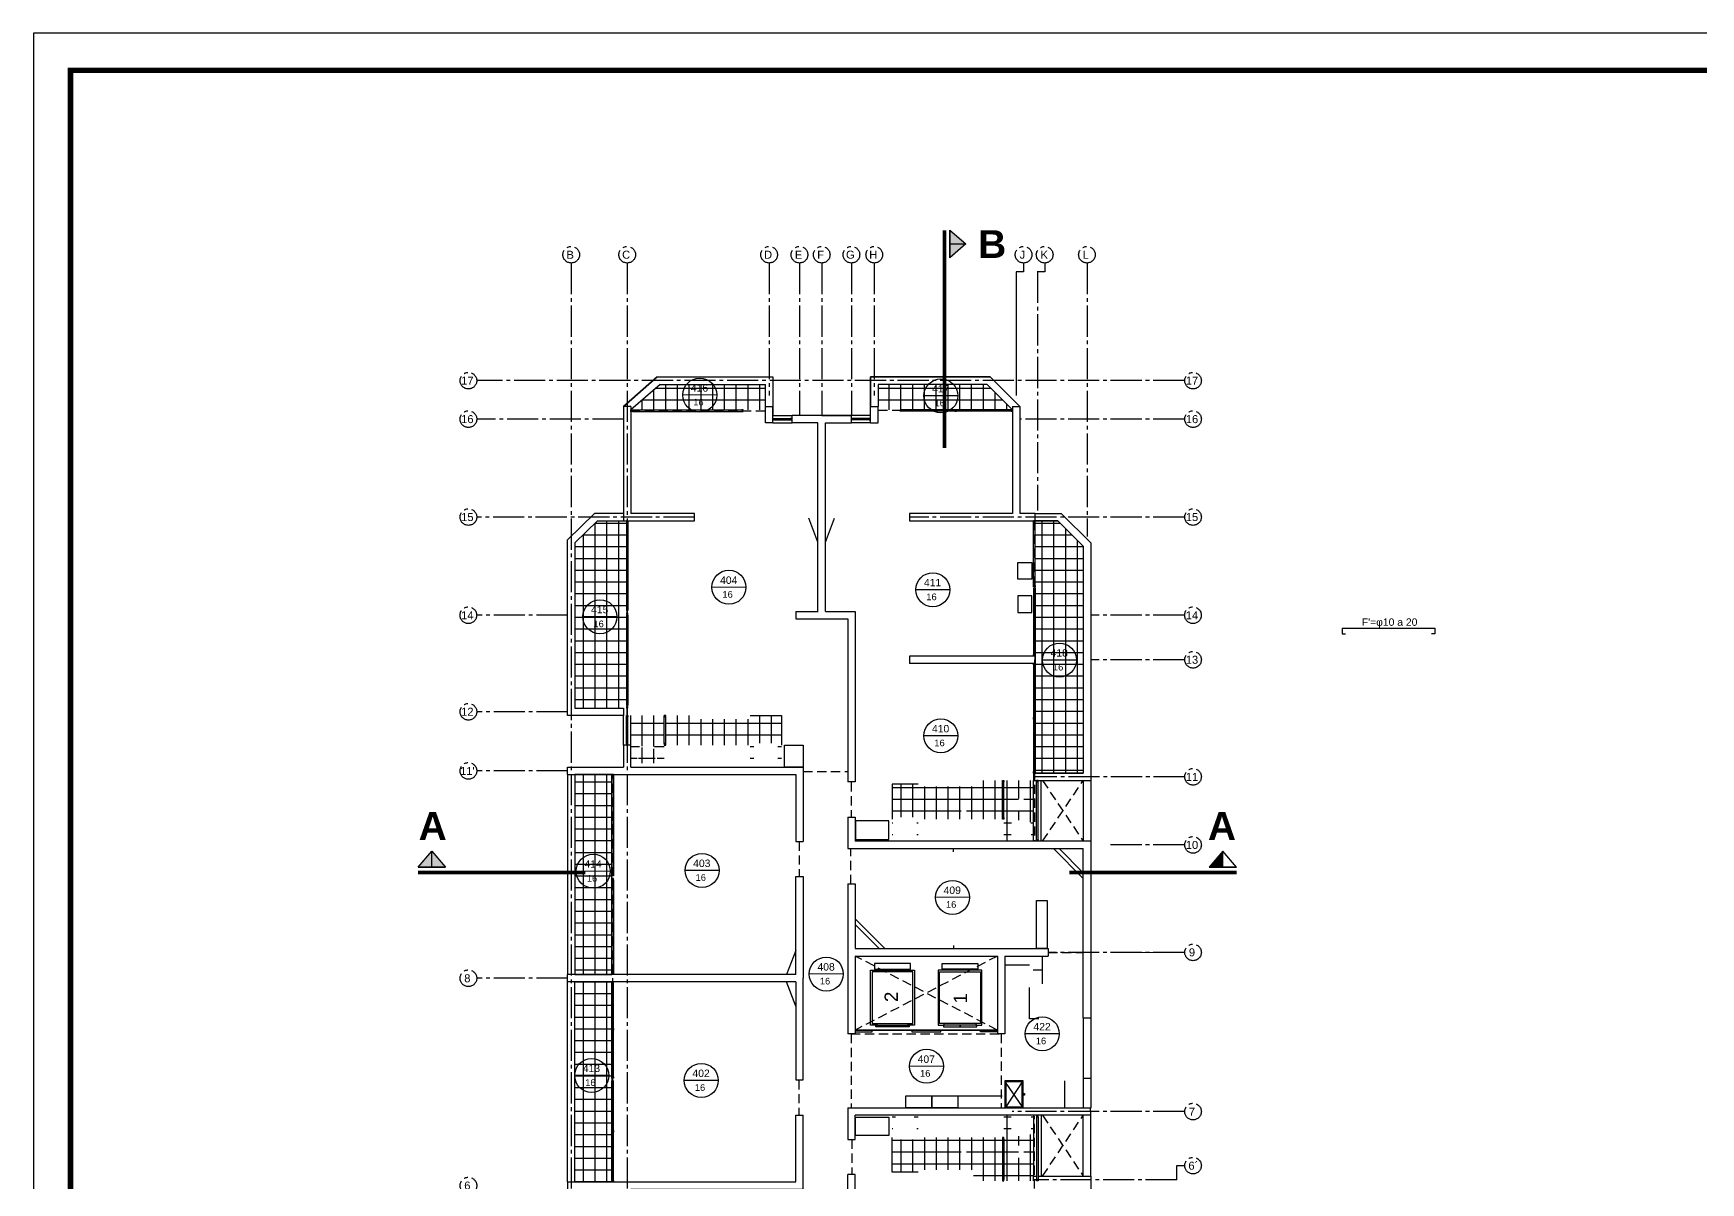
# Model space of a CAD drawing. Header units: millimetres. Extents: x 1217 to 2428, y 234 to 644.
# Drawn here: x 2338.46 to 2383.46, y 533.41 to 564.44 of the extents above; entities that cross this region are included whole.
import ezdxf

# ---------------------------------------------------------------- set-up
doc = ezdxf.new("R2010")
doc.units = ezdxf.units.MM
for name, pattern in [('ACAD_ISO04W100', [30, 24, -3, 0, -3]), ('DASHDOTX2', [0.84, 0.4, -0.2, 0.04, -0.2]), ('DASHED2', [0.375, 0.25, -0.125]), ('HIDDEN', [0.375, 0.25, -0.125]), ('HIDDEN2', [0.1875, 0.125, -0.0625])]:
    doc.linetypes.add(name, pattern=pattern)
doc.layers.get('0').update_dxf_attribs({"lineweight": 5})
for name, color, linetype in [('0.1', 251, 'Continuous'), ('0.2', 2, 'Continuous'), ('ARM SUPLES', 220, 'Continuous'), ('CORTES', 30, 'Continuous'), ('EJES', 8, 'Continuous'), ('MUROS', 7, 'Continuous'), ('POLIGONO SUPERFICIES', 4, 'Continuous'), ('TABIQUES', 4, 'Continuous')]:
    doc.layers.add(name, color=color, linetype=linetype)
doc.layers.add('LOSAS_ETIQUETAS', color=7, linetype='Continuous', lineweight=25)
doc.styles.get("Standard").update_dxf_attribs({"font": 'arial.ttf'})
pattern_1 = [(90, (807.40966, -286.0244), (-0.31749764, 2e-16), []), (180, (807.40966, -286.0244), (-2e-16, -0.31749764), [])]
pattern_2 = [(90, (807.40966, -286.18826), (-0.31749764, 2e-16), []), (180, (807.40966, -286.18826), (-2e-16, -0.31749764), [])]
pattern_3 = [(90, (186.07077, 25.6064), (-0.31749764, 3e-16), []), (180, (186.07077, 25.6064), (-3e-16, -0.31749764), [])]

# ---------------------------------------------------------------- blocks, each defined once
blk = doc.blocks.new('ASCENSOR')
blk.add_line((-0.425, 0.086), (0.425, 0.086))
for points in [[(0.55, 0.086), (0.55, 1.486), (-0.55, 1.486), (-0.55, 0.086), (-0.425, 0.086), (-0.425, 0.043), (-0.593, 0.043), (-0.593, 1.528), (0.593, 1.528), (0.593, 0.043), (0.425, 0.043), (0.425, 0.086)], [(-0.484, 1.71), (-0.484, 1.552), (0.484, 1.552), (0.484, 1.71)], [(0, 0.043), (0, 0), (-0.45, 0), (-0.45, 0.043)], [(0.45, 0.043), (0.45, 0), (0, 0), (0, 0.043)]]:
    blk.add_lwpolyline(points, close=True)

msp = doc.modelspace()

# ---------------------------------------------------------------- hatches: boundary and pattern name
at = {"layer": '0.1'}
h = msp.add_hatch(dxfattribs=at)
h.set_pattern_fill('NET', color=256, scale=0.099999, angle=-270, style=0)
h.set_pattern_definition(pattern_2)
h.paths.add_polyline_path([(2355.376, 554.963), (2354.588, 554.271), (2354.608, 554.271), (2354.628, 554.271), (2357.477, 554.271), (2357.619, 554.271), (2358.218, 554.271), (2358.218, 554.963)])
h = msp.add_hatch(dxfattribs=at)
h.set_pattern_fill('NET', color=256, scale=0.099999, angle=-270, style=0)
h.set_pattern_definition(pattern_2)
h.paths.add_polyline_path([(2364.204, 554.963), (2361.258, 554.963), (2361.258, 554.278), (2361.858, 554.278), (2364.746, 554.278), (2364.868, 554.278), (2364.888, 554.278)])
h = msp.add_hatch(dxfattribs=at)
h.set_pattern_fill('NET', color=256, scale=0.099999, angle=-270, style=0)
h.set_pattern_definition([(90, (807.40967, -286.0244), (-0.31749764, 2e-16), []), (180, (807.40967, -286.0244), (-2e-16, -0.31749764), [])])
h.paths.add_polyline_path([(2354.468, 551.281), (2353.687, 551.281), (2353.078, 550.681), (2353.078, 546.225), (2354.468, 546.225)])
h = msp.add_hatch(dxfattribs=at)
h.set_pattern_fill('NET', color=256, scale=0.099999, angle=-270, style=0)
h.set_pattern_definition([(90, (807.40966, -286.0244), (-0.31749764, 2e-16), []), (180, (807.40966, -286.0244), (-2e-16, -0.31749764), [])])
edge = h.paths.add_edge_path()
edge.add_line((2365.498, 551.281), (2366.115, 551.281))
edge.add_line((2366.115, 551.281), (2366.798, 550.598))
edge.add_line((2366.798, 550.598), (2366.798, 544.468))
edge.add_line((2366.798, 544.468), (2365.498, 544.468))
edge.add_line((2365.498, 544.468), (2365.498, 551.355))
h = msp.add_hatch(dxfattribs=at)
h.set_pattern_fill('NET', color=256, scale=0.099999, angle=-270, style=0)
h.set_pattern_definition(pattern_1)
h.paths.add_polyline_path([(2358.657, 546.025), (2357.808, 546.025), (2357.808, 545.925), (2356.308, 545.925), (2356.308, 546.025), (2355.528, 546.025), (2355.528, 545.265), (2355.528, 545.225), (2355.788, 545.226), (2357.738, 545.225), (2357.808, 545.225), (2357.808, 544.626), (2357.979, 544.626), (2357.979, 544.676), (2357.918, 544.676, -0.414214), (2357.904, 544.689), (2357.904, 545.263, -0.414214), (2357.918, 545.276), (2358.541, 545.276, -0.414214), (2358.554, 545.263), (2358.554, 544.689, -0.414214), (2358.541, 544.676), (2358.479, 544.676), (2358.479, 544.626), (2358.657, 544.626), (2358.657, 545.225)])
h.paths.add_polyline_path([(2355.488, 545.985), (2355.488, 546.025), (2354.588, 546.025), (2354.588, 545.225), (2354.588, 545.225), (2354.588, 544.626), (2355.488, 544.626), (2355.488, 545.225), (2355.488, 545.265), (2355.488, 545.985)])
h.paths.add_polyline_path([(2355.194, 545.191, -0.414214), (2355.293, 545.092), (2355.293, 544.651, -0.414214), (2355.268, 544.626), (2354.782, 544.626, -0.414214), (2354.758, 544.651), (2354.758, 545.092, -0.414214), (2354.857, 545.191)], flags=16)
h.paths.add_polyline_path([(2355.243, 545.05), (2355.243, 544.734), (2354.798, 544.734), (2354.798, 545.05, -0.414214), (2354.905, 545.158), (2355.136, 545.158, -0.41421)], flags=0)
h.paths.add_polyline_path([(2355.089, 545.097, -1), (2355.059, 545.097, -1)], flags=0)
h.paths.add_polyline_path([(2354.991, 545.097, -1), (2354.962, 545.097, -1)], flags=0)
h.paths.add_polyline_path([(2355.188, 545.097, -1), (2355.159, 545.097, -1)], flags=0)
h.paths.add_polyline_path([(2354.892, 545.097, -1), (2354.862, 545.097, -1)], flags=0)
h = msp.add_hatch(dxfattribs=at)
h.set_pattern_fill('NET', color=256, scale=0.099999, angle=-270, style=0)
h.set_pattern_definition(pattern_1)
h.paths.add_polyline_path([(2354.078, 544.426), (2353.078, 544.426), (2353.078, 539.028), (2354.078, 539.028)])
h = msp.add_hatch(dxfattribs=at)
h.set_pattern_fill('NET', color=256, scale=0.099999, angle=-270, style=0)
h.set_pattern_definition(pattern_3)
edge = h.paths.add_edge_path()
edge.add_line((2361.639, 544.168), (2362.339, 544.168))
edge.add_line((2362.339, 544.168), (2362.339, 544.103))
edge.add_line((2362.339, 544.103), (2363.839, 544.103))
edge.add_line((2363.839, 544.103), (2363.839, 544.268))
edge.add_line((2363.839, 544.268), (2364.618, 544.268))
edge.add_line((2364.618, 544.268), (2364.618, 544.078))
edge.add_line((2364.618, 544.078), (2364.658, 544.078))
edge.add_line((2364.658, 544.078), (2364.658, 544.268))
edge.add_line((2364.658, 544.268), (2365.458, 544.268))
edge.add_line((2365.458, 544.268), (2365.458, 543.228))
edge.add_line((2365.458, 543.228), (2365.458, 543.228))
edge.add_line((2365.458, 543.228), (2365.458, 542.628))
edge.add_line((2365.458, 542.628), (2365.364, 542.628))
edge.add_arc((2365.364, 542.653), 0.0248, 270, 360)
edge.add_line((2365.389, 542.653), (2365.389, 543.094))
edge.add_arc((2365.29, 543.094), 0.0991, 0, 90)
edge.add_line((2365.29, 543.193), (2364.953, 543.193))
edge.add_arc((2364.953, 543.094), 0.0991, 90, 180)
edge.add_line((2364.854, 543.094), (2364.854, 542.653))
edge.add_arc((2364.879, 542.653), 0.0248, 180, 267.8626)
edge.add_line((2364.878, 542.628), (2364.658, 542.628))
edge.add_line((2364.658, 542.628), (2364.658, 543.228))
edge.add_line((2364.658, 543.228), (2364.658, 543.268))
edge.add_line((2364.658, 543.268), (2364.618, 543.268))
edge.add_line((2364.618, 543.268), (2364.618, 543.228))
edge.add_line((2364.618, 543.228), (2364.409, 543.228))
edge.add_line((2364.409, 543.228), (2362.339, 543.228))
edge.add_line((2362.339, 543.228), (2362.339, 542.628))
edge.add_line((2362.339, 542.628), (2362.234, 542.628))
edge.add_line((2362.234, 542.628), (2362.234, 542.678))
edge.add_line((2362.234, 542.678), (2362.296, 542.678))
edge.add_arc((2362.296, 542.691), 0.0132, 270, 360)
edge.add_line((2362.309, 542.691), (2362.309, 543.265))
edge.add_arc((2362.296, 543.265), 0.0132, 0, 90)
edge.add_line((2362.296, 543.278), (2361.673, 543.278))
edge.add_arc((2361.673, 543.265), 0.0132, 90, 180)
edge.add_line((2361.659, 543.265), (2361.659, 542.691))
edge.add_arc((2361.673, 542.691), 0.0132, 180, 270)
edge.add_line((2361.673, 542.678), (2361.734, 542.678))
edge.add_line((2361.734, 542.678), (2361.734, 542.628))
edge.add_line((2361.734, 542.628), (2361.639, 542.628))
edge.add_line((2361.639, 542.628), (2361.639, 543.228))
edge.add_line((2361.639, 543.228), (2361.639, 543.236))
edge.add_line((2361.639, 543.236), (2361.639, 544.168))
h.paths.add_polyline_path([(2365.197, 543.78), (2365.197, 543.446), (2365.053, 543.446), (2365.053, 543.78)], flags=16)
h.paths.add_polyline_path([(2363.646, 543.754), (2363.646, 543.339), (2363.501, 543.339), (2363.501, 543.754)], flags=16)
h = msp.add_hatch(dxfattribs=at)
h.set_pattern_fill('NET', color=256, scale=0.099999, angle=-270, style=0)
h.set_pattern_definition(pattern_1)
h.paths.add_polyline_path([(2354.078, 533.431), (2353.078, 533.431), (2353.078, 538.828), (2354.078, 538.828)])
h = msp.add_hatch(dxfattribs=at)
h.set_pattern_fill('NET', color=256, scale=0.099999, angle=-270, style=0)
h.set_pattern_definition(pattern_3)
edge = h.paths.add_edge_path()
edge.add_line((2361.639, 533.689), (2362.339, 533.689))
edge.add_line((2362.339, 533.689), (2362.339, 533.754))
edge.add_line((2362.339, 533.754), (2363.839, 533.754))
edge.add_line((2363.839, 533.754), (2363.839, 533.459))
edge.add_line((2363.839, 533.459), (2364.618, 533.459))
edge.add_line((2364.618, 533.459), (2364.618, 533.779))
edge.add_line((2364.618, 533.779), (2364.658, 533.779))
edge.add_line((2364.658, 533.779), (2364.658, 533.459))
edge.add_line((2364.658, 533.459), (2365.458, 533.459))
edge.add_line((2365.458, 533.459), (2365.458, 534.629))
edge.add_line((2365.458, 534.629), (2365.458, 534.629))
edge.add_line((2365.458, 534.629), (2365.458, 535.228))
edge.add_line((2365.458, 535.228), (2365.364, 535.228))
edge.add_arc((2365.364, 535.203), 0.0248, 0, 90, ccw=False)
edge.add_line((2365.389, 535.203), (2365.389, 534.762))
edge.add_arc((2365.29, 534.762), 0.0991, 270, 360, ccw=False)
edge.add_line((2365.29, 534.663), (2364.953, 534.663))
edge.add_arc((2364.953, 534.762), 0.0991, 180, 270, ccw=False)
edge.add_line((2364.854, 534.762), (2364.854, 535.203))
edge.add_arc((2364.879, 535.203), 0.0248, 92.1374, 180, ccw=False)
edge.add_line((2364.878, 535.228), (2364.658, 535.228))
edge.add_line((2364.658, 535.228), (2364.658, 534.629))
edge.add_line((2364.658, 534.629), (2364.658, 534.589))
edge.add_line((2364.658, 534.589), (2364.618, 534.589))
edge.add_line((2364.618, 534.589), (2364.618, 534.629))
edge.add_line((2364.618, 534.629), (2364.409, 534.629))
edge.add_line((2364.409, 534.629), (2362.339, 534.629))
edge.add_line((2362.339, 534.629), (2362.339, 535.228))
edge.add_line((2362.339, 535.228), (2362.234, 535.228))
edge.add_line((2362.234, 535.228), (2362.234, 535.178))
edge.add_line((2362.234, 535.178), (2362.296, 535.178))
edge.add_arc((2362.296, 535.165), 0.0132, 0, 90, ccw=False)
edge.add_line((2362.309, 535.165), (2362.309, 534.591))
edge.add_arc((2362.296, 534.591), 0.0132, 270, 360, ccw=False)
edge.add_line((2362.296, 534.578), (2361.673, 534.578))
edge.add_arc((2361.673, 534.591), 0.0132, 180, 270, ccw=False)
edge.add_line((2361.659, 534.591), (2361.659, 535.165))
edge.add_arc((2361.673, 535.165), 0.0132, 90, 180, ccw=False)
edge.add_line((2361.673, 535.178), (2361.734, 535.178))
edge.add_line((2361.734, 535.178), (2361.734, 535.228))
edge.add_line((2361.734, 535.228), (2361.639, 535.228))
edge.add_line((2361.639, 535.228), (2361.639, 534.629))
edge.add_line((2361.639, 534.629), (2361.639, 534.621))
edge.add_line((2361.639, 534.621), (2361.639, 533.689))
h.paths.add_polyline_path([(2365.197, 534.077), (2365.197, 534.411), (2365.053, 534.411), (2365.053, 534.077)], flags=16)
h.paths.add_polyline_path([(2363.646, 534.102), (2363.646, 534.518), (2363.501, 534.518), (2363.501, 534.102)], flags=16)
at = {"layer": 'CORTES', "ltscale": 3}
h = msp.add_hatch(color=256, dxfattribs=at)
h.dxf.hatch_style = 1
h.paths.add_polyline_path([(2363.629, 558.753), (2363.199, 558.381), (2363.199, 558.753)])
h.paths.add_polyline_path([(2363.629, 558.753), (2363.199, 558.753), (2363.199, 559.124)])
h = msp.add_hatch(color=256, dxfattribs=at)
h.dxf.hatch_style = 1
h.paths.add_polyline_path([(2349.215, 542.358), (2349.587, 541.927), (2349.215, 541.927)])
h.paths.add_polyline_path([(2349.215, 542.358), (2349.215, 541.927), (2348.844, 541.927)])
h = msp.add_hatch(color=256, dxfattribs=at)
h.dxf.hatch_style = 1
h.paths.add_polyline_path([(2370.565, 542.358), (2370.193, 541.927), (2370.565, 541.927)])

# ---------------------------------------------------------------- linework, layer by layer
at = {"ltscale": 3}
msp.add_line((2369.526, 539.628, 0), (2367.941, 539.628, 0), dxfattribs=at)
at = {"layer": '0.1'}
for p, q in [((2364.479, 537.529, 0), (2360.639, 537.529, 0)), ((2364.479, 537.529, 0), (2360.639, 537.529, 0)), ((2361.959, 537.529, 0), (2361.059, 537.529, 0)), ((2363.896, 537.705, 0), (2363.046, 537.705, 0)), ((2363.896, 537.705, 0), (2363.046, 537.705, 0)), ((2363.409, 535.755, 0), (2364.608, 535.755, 0))]:
    msp.add_line(p, q, dxfattribs=at)
at = {"layer": '0.1', "ltscale": 3, "elevation": 0}
for points in [[(2338.461, 512.441), (2428.461, 512.441), (2428.461, 564.441), (2338.461, 564.441)], [(2364.708, 535.458), (2365.148, 535.458), (2365.148, 536.128), (2364.708, 536.128)], [(2365.209, 535.772), (2365.187, 535.772), (2365.187, 535.815), (2365.209, 535.815)]]:
    msp.add_lwpolyline(points, close=True, dxfattribs=at)
at = {"layer": '0.1', "ltscale": 3, "const_width": 0.15, "elevation": 0}
msp.add_lwpolyline([(2339.461, 513.441), (2427.461, 513.441), (2427.461, 563.441), (2339.461, 563.441)], close=True, dxfattribs=at)
at = {"layer": '0.1', "elevation": 0}
for points in [[(2354.628, 554.271), (2357.619, 554.271)], [(2354.628, 554.271), (2357.619, 554.271)], [(2354.628, 554.231), (2357.619, 554.231)], [(2354.628, 554.231), (2357.619, 554.231)], [(2358.418, 554.045), (2358.937, 554.045)], [(2358.418, 554.005), (2358.937, 554.005)], [(2361.058, 554.045), (2360.539, 554.045)], [(2361.058, 554.005), (2360.539, 554.005)], [(2364.848, 554.278), (2361.858, 554.278)], [(2364.848, 554.278), (2361.858, 554.278)], [(2364.848, 554.238), (2361.858, 554.238)], [(2364.848, 554.238), (2361.858, 554.238)], [(2354.468, 551.281), (2354.468, 548.855)], [(2354.508, 551.281), (2354.508, 548.855)], [(2365.458, 549.527), (2365.458, 551.281)], [(2365.498, 549.527), (2365.498, 551.355)], [(2365.498, 551.281), (2366.115, 551.281), (2366.798, 550.598), (2366.798, 544.468), (2365.498, 544.468), (2365.498, 551.355)], [(2365.458, 549.457), (2365.458, 547.628)], [(2365.498, 549.457), (2365.498, 547.628)], [(2354.468, 548.745), (2354.468, 546.295)], [(2354.508, 548.745), (2354.508, 546.295)], [(2365.458, 547.428), (2365.458, 544.468)], [(2365.498, 547.428), (2365.498, 544.468)], [(2354.468, 545.265), (2354.468, 546.025)], [(2354.508, 545.265), (2354.508, 546.025)], [(2355.488, 545.265), (2355.488, 546.025)], [(2355.528, 545.265), (2355.528, 546.025)], [(2357.808, 546.025), (2358.657, 546.025), (2358.657, 545.225)], [(2358.737, 544.626), (2358.737, 545.225), (2359.237, 545.225), (2359.237, 544.626), (2358.737, 544.626)], [(2354.078, 544.426), (2354.078, 541.696)], [(2354.118, 544.426), (2354.118, 541.696)], [(2362.339, 544.168), (2361.639, 544.168), (2361.639, 543.228)], [(2364.618, 543.268), (2364.618, 544.268)], [(2364.658, 543.268), (2364.658, 544.268)], [(2365.538, 542.668), (2365.538, 544.268)], [(2365.578, 542.668), (2365.578, 544.268)], [(2354.078, 541.586), (2354.078, 539.028)], [(2354.118, 541.586), (2354.118, 539.028)], [(2354.078, 536.271), (2354.078, 538.828)], [(2354.118, 536.271), (2354.118, 538.828)], [(2360.639, 537.529), (2364.479, 537.529)], [(2360.639, 537.529), (2364.479, 537.529)], [(2360.639, 537.479), (2361.098, 537.479), (2361.098, 537.529)], [(2360.864, 537.529), (2364.479, 537.529)], [(2360.864, 537.529), (2364.479, 537.529)], [(2360.864, 537.529), (2364.479, 537.529)], [(2362.167, 537.529), (2362.167, 537.479), (2362.952, 537.479), (2362.952, 537.529)], [(2364.479, 537.479), (2364.021, 537.479), (2364.021, 537.529)], [(2354.078, 533.431), (2354.078, 536.161)], [(2354.118, 533.431), (2354.118, 536.161)], [(2365.538, 535.188), (2365.538, 533.459)], [(2365.578, 535.188), (2365.578, 533.499)], [(2362.339, 533.689), (2361.639, 533.689), (2361.639, 534.629)], [(2364.618, 534.589), (2364.618, 533.499)], [(2364.658, 534.589), (2364.658, 533.499)]]:
    msp.add_lwpolyline(points, dxfattribs=at)
at = {"layer": '0.1', "linetype": 'ByBlock', "elevation": 0}
for points in [[(2359.638, 550.706), (2359.389, 551.355)], [(2359.838, 550.706), (2360.088, 551.355)], [(2359.037, 539.677), (2358.788, 539.028)], [(2359.037, 538.179), (2358.788, 538.828)]]:
    msp.add_lwpolyline(points, dxfattribs=at)
at = {"layer": '0.1', "elevation": 0}
for points in [[(2365.408, 549.707), (2365.028, 549.707), (2365.028, 550.157), (2365.408, 550.157)], [(2365.408, 549.25), (2365.028, 549.25), (2365.028, 548.8), (2365.408, 548.8)], [(2354.078, 544.426), (2353.078, 544.426), (2353.078, 539.028), (2354.078, 539.028)], [(2360.653, 542.678), (2361.553, 542.678), (2361.553, 543.178), (2360.653, 543.178)], [(2365.539, 539.729), (2365.539, 541.029), (2365.819, 541.029), (2365.819, 539.729)], [(2362.198, 537.705), (2362.198, 539.105), (2361.098, 539.105), (2361.098, 537.705), (2361.223, 537.705), (2361.223, 537.662), (2361.055, 537.662), (2361.055, 539.148), (2362.24, 539.148), (2362.24, 537.662), (2362.073, 537.662), (2362.073, 537.705)], [(2362.198, 537.705), (2362.198, 539.105), (2361.098, 539.105), (2361.098, 537.705), (2361.223, 537.705), (2361.223, 537.662), (2361.055, 537.662), (2361.055, 539.148), (2362.24, 539.148), (2362.24, 537.662), (2362.073, 537.662), (2362.073, 537.705)], [(2362.921, 537.705), (2362.921, 539.105), (2364.021, 539.105), (2364.021, 537.705), (2363.896, 537.705), (2363.896, 537.662), (2364.064, 537.662), (2364.064, 539.148), (2362.878, 539.148), (2362.878, 537.662), (2363.046, 537.662), (2363.046, 537.705)], [(2362.921, 537.705), (2362.921, 539.105), (2364.021, 539.105), (2364.021, 537.705), (2363.896, 537.705), (2363.896, 537.662), (2364.064, 537.662), (2364.064, 539.148), (2362.878, 539.148), (2362.878, 537.662), (2363.046, 537.662), (2363.046, 537.705)], [(2354.078, 533.431), (2353.078, 533.431), (2353.078, 538.828), (2354.078, 538.828)], [(2363.021, 537.662), (2363.021, 537.62), (2363.471, 537.62), (2363.471, 537.662)], [(2363.021, 537.662), (2363.021, 537.62), (2363.471, 537.62), (2363.471, 537.662)], [(2363.471, 537.662), (2363.471, 537.62), (2363.921, 537.62), (2363.921, 537.662)], [(2363.471, 537.662), (2363.471, 537.62), (2363.921, 537.62), (2363.921, 537.662)], [(2362.009, 535.755), (2362.709, 535.755), (2362.709, 535.428), (2362.009, 535.428)], [(2362.709, 535.755), (2363.409, 535.755), (2363.409, 535.428), (2362.709, 535.428)], [(2360.653, 535.178), (2361.553, 535.178), (2361.553, 534.679), (2360.653, 534.679)]]:
    msp.add_lwpolyline(points, close=True, dxfattribs=at)
at = {"layer": '0.1', "ltscale": 3, "elevation": 0}
for points in [[(2365.35, 539.28), (2364.679, 539.28)], [(2365.45, 539.154), (2365.699, 539.154)], [(2365.699, 538.779), (2365.699, 539.529)], [(2365.35, 537.829), (2365.35, 538.679)], [(2365.599, 537.829), (2365.35, 537.829)], [(2364.678, 535.428), (2365.178, 535.428), (2365.178, 536.158), (2364.678, 536.158), (2364.678, 535.428)], [(2365.148, 536.128), (2364.708, 535.458)], [(2364.708, 536.098), (2365.148, 535.458)], [(2366.298, 535.428), (2366.298, 536.158)], [(2363.409, 535.755), (2363.409, 535.428)]]:
    msp.add_lwpolyline(points, dxfattribs=at)
at = {"layer": '0.2'}
for p, q in [((2355.301, 555.163, 0), (2354.388, 554.361, 0)), ((2355.376, 554.963, 0), (2354.588, 554.271, 0)), ((2364.204, 554.963, 0), (2364.888, 554.278, 0)), ((2364.286, 555.163, 0), (2365.088, 554.361, 0)), ((2353.687, 551.281, 0), (2354.388, 551.281, 0)), ((2352.878, 546.025, 0), (2352.878, 550.764, 0)), ((2353.078, 550.681, 0), (2353.078, 546.225, 0)), ((2366.798, 550.598, 0), (2366.798, 544.468, 0)), ((2366.998, 550.681, 0), (2366.998, 542.628, 0)), ((2354.388, 546.025, 0), (2352.878, 546.025, 0)), ((2353.078, 546.225, 0), (2354.388, 546.225, 0)), ((2352.878, 544.426, 0), (2352.878, 539.028, 0)), ((2353.078, 544.426, 0), (2353.078, 539.028, 0)), ((2366.798, 544.268, 0), (2366.798, 542.628, 0)), ((2352.878, 533.431, 0), (2352.878, 538.828, 0)), ((2353.078, 533.431, 0), (2353.078, 538.828, 0)), ((2366.798, 533.589, 0), (2366.798, 535.228, 0)), ((2366.998, 533.589, 0), (2366.998, 535.228, 0))]:
    msp.add_line(p, q, dxfattribs=at)
at = {"layer": '0.2', "ltscale": 3, "elevation": 0}
for points in [[(2354.388, 554.361), (2354.388, 554.361), (2355.301, 555.163), (2358.418, 555.163), (2358.418, 554.125), (2361.058, 554.143), (2361.058, 555.163), (2364.286, 555.163), (2365.088, 554.361), (2365.088, 554.361)], [(2366.799, 537.859), (2366.798, 535.425)], [(2366.999, 537.859), (2366.999, 535.425)]]:
    msp.add_lwpolyline(points, dxfattribs=at)
at = {"layer": '0.2', "elevation": 0}
for points in [[(2355.301, 555.163), (2358.418, 555.163)], [(2355.376, 554.963), (2358.218, 554.963)], [(2358.218, 554.361), (2358.218, 554.963)], [(2358.418, 555.163), (2358.418, 554.361)], [(2364.286, 555.163), (2361.058, 555.163)], [(2361.058, 555.163), (2361.058, 554.361)], [(2364.204, 554.963), (2361.258, 554.963)], [(2361.258, 554.963), (2361.258, 554.361)], [(2354.628, 554.271), (2354.628, 554.231), (2354.588, 554.231), (2354.588, 554.271), (2354.628, 554.271)], [(2354.628, 554.271), (2354.628, 554.231), (2354.588, 554.231), (2354.588, 554.271), (2354.628, 554.271)], [(2356.144, 554.271), (2356.144, 554.231), (2356.104, 554.231), (2356.104, 554.271), (2356.144, 554.271)], [(2356.144, 554.271), (2356.144, 554.231), (2356.104, 554.231), (2356.104, 554.271), (2356.144, 554.271)], [(2357.579, 554.271), (2357.579, 554.231), (2357.619, 554.231), (2357.619, 554.271), (2357.579, 554.271)], [(2357.579, 554.271), (2357.579, 554.231), (2357.619, 554.231), (2357.619, 554.271), (2357.579, 554.271)], [(2358.418, 554.125), (2358.937, 554.125)], [(2358.418, 554.005), (2358.418, 554.045), (2358.458, 554.045), (2358.458, 554.005), (2358.418, 554.005)], [(2358.937, 554.005), (2358.937, 554.045), (2358.897, 554.045), (2358.897, 554.005), (2358.937, 554.005)], [(2361.058, 554.125), (2360.539, 554.125)], [(2360.539, 554.005), (2360.539, 554.045), (2360.579, 554.045), (2360.579, 554.005), (2360.539, 554.005)], [(2361.058, 554.005), (2361.058, 554.045), (2361.018, 554.045), (2361.018, 554.005), (2361.058, 554.005)], [(2361.898, 554.278), (2361.898, 554.238), (2361.858, 554.238), (2361.858, 554.278), (2361.898, 554.278)], [(2363.333, 554.278), (2363.333, 554.238), (2363.373, 554.238), (2363.373, 554.278), (2363.333, 554.278)], [(2363.333, 554.278), (2363.333, 554.238), (2363.373, 554.238), (2363.373, 554.278), (2363.333, 554.278)], [(2364.848, 554.278), (2364.848, 554.238), (2364.888, 554.238), (2364.888, 554.278), (2364.848, 554.278)], [(2364.848, 554.278), (2364.848, 554.238), (2364.888, 554.238), (2364.888, 554.278), (2364.848, 554.278)], [(2358.418, 553.925), (2358.937, 553.925)], [(2361.058, 553.925), (2360.539, 553.925)], [(2354.388, 551.481), (2353.605, 551.481), (2352.878, 550.764)], [(2353.687, 551.281), (2353.078, 550.681)], [(2354.468, 551.241), (2354.508, 551.241), (2354.508, 551.281), (2354.468, 551.281), (2354.468, 551.241)], [(2365.498, 551.281), (2365.458, 551.281), (2365.458, 551.241), (2365.498, 551.241), (2365.498, 551.281)], [(2365.498, 551.481), (2366.198, 551.481)], [(2366.115, 551.281), (2365.498, 551.281)], [(2366.115, 551.281), (2366.798, 550.598)], [(2366.198, 551.481), (2366.998, 550.681)], [(2365.498, 550.478), (2365.458, 550.478), (2365.458, 550.438), (2365.498, 550.438), (2365.498, 550.478)], [(2354.468, 550.081), (2354.508, 550.081), (2354.508, 550.121), (2354.468, 550.121), (2354.468, 550.081)], [(2365.498, 549.489), (2365.458, 549.489), (2365.458, 549.529), (2365.498, 549.529), (2365.498, 549.489)], [(2365.498, 549.419), (2365.458, 549.419), (2365.458, 549.379), (2365.498, 549.379), (2365.498, 549.419)], [(2354.468, 548.865), (2354.508, 548.865), (2354.508, 548.905), (2354.468, 548.905), (2354.468, 548.865)], [(2354.468, 548.755), (2354.508, 548.755), (2354.508, 548.795), (2354.468, 548.795), (2354.468, 548.755)], [(2365.498, 548.58), (2365.458, 548.58), (2365.458, 548.54), (2365.498, 548.54), (2365.498, 548.58)], [(2365.498, 547.628), (2365.458, 547.628), (2365.458, 547.668), (2365.498, 547.668), (2365.498, 547.628)], [(2354.468, 547.545), (2354.508, 547.545), (2354.508, 547.585), (2354.468, 547.585), (2354.468, 547.545)], [(2365.498, 547.388), (2365.458, 547.388), (2365.458, 547.428), (2365.498, 547.428), (2365.498, 547.388)], [(2354.388, 545.225), (2354.388, 546.025)], [(2354.468, 546.225), (2354.508, 546.225), (2354.508, 546.265), (2354.468, 546.265), (2354.468, 546.225)], [(2354.468, 546.025), (2354.508, 546.025), (2354.508, 545.985), (2354.468, 545.985), (2354.468, 546.025)], [(2354.588, 545.225), (2354.588, 546.025)], [(2355.488, 545.985), (2355.528, 545.985), (2355.528, 546.025), (2355.488, 546.025), (2355.488, 545.985)], [(2365.498, 545.928), (2365.458, 545.928), (2365.458, 545.968), (2365.498, 545.968), (2365.498, 545.928)], [(2354.468, 545.225), (2354.508, 545.225), (2354.508, 545.265), (2354.468, 545.265), (2354.468, 545.225)], [(2355.488, 545.225), (2355.528, 545.225), (2355.528, 545.265), (2355.488, 545.265), (2355.488, 545.225)], [(2365.498, 544.468), (2365.458, 544.468), (2365.458, 544.508), (2365.498, 544.508), (2365.498, 544.468)], [(2354.118, 544.426), (2354.078, 544.426), (2354.078, 544.386), (2354.118, 544.386), (2354.118, 544.426)], [(2364.658, 544.228), (2364.618, 544.228), (2364.618, 544.268), (2364.658, 544.268), (2364.658, 544.228)], [(2365.458, 544.468), (2365.458, 544.268)], [(2365.458, 542.628), (2365.458, 544.268)], [(2365.458, 544.268), (2366.998, 544.268)], [(2365.498, 544.468), (2366.798, 544.468)], [(2365.578, 544.268), (2365.538, 544.268), (2365.538, 544.228), (2365.578, 544.228), (2365.578, 544.268)], [(2365.658, 542.628), (2365.658, 544.268)], [(2364.658, 543.228), (2364.618, 543.228), (2364.618, 543.268), (2364.658, 543.268), (2364.658, 543.228)], [(2354.118, 543.081), (2354.078, 543.081), (2354.078, 543.041), (2354.118, 543.041), (2354.118, 543.081)], [(2365.578, 542.628), (2365.538, 542.628), (2365.538, 542.668), (2365.578, 542.668), (2365.578, 542.628)], [(2354.118, 541.696), (2354.078, 541.696), (2354.078, 541.736), (2354.118, 541.736), (2354.118, 541.696)], [(2354.118, 541.626), (2354.078, 541.626), (2354.078, 541.586), (2354.118, 541.586), (2354.118, 541.626)], [(2354.118, 540.327), (2354.078, 540.327), (2354.078, 540.287), (2354.118, 540.287), (2354.118, 540.327)], [(2354.118, 539.028), (2354.078, 539.028), (2354.078, 539.068), (2354.118, 539.068), (2354.118, 539.028)], [(2354.118, 538.828), (2354.078, 538.828), (2354.078, 538.788), (2354.118, 538.788), (2354.118, 538.828)], [(2354.118, 537.529), (2354.078, 537.529), (2354.078, 537.569), (2354.118, 537.569), (2354.118, 537.529)], [(2354.118, 536.231), (2354.078, 536.231), (2354.078, 536.271), (2354.118, 536.271), (2354.118, 536.231)], [(2354.118, 536.161), (2354.078, 536.161), (2354.078, 536.121), (2354.118, 536.121), (2354.118, 536.161)], [(2366.799, 536.228), (2366.999, 536.228)], [(2365.458, 535.228), (2365.458, 533.589)], [(2365.578, 535.228), (2365.538, 535.228), (2365.538, 535.188), (2365.578, 535.188), (2365.578, 535.228)], [(2365.658, 535.228), (2365.658, 533.589)], [(2354.118, 534.776), (2354.078, 534.776), (2354.078, 534.816), (2354.118, 534.816), (2354.118, 534.776)], [(2364.658, 534.629), (2364.618, 534.629), (2364.618, 534.589), (2364.658, 534.589), (2364.658, 534.629)], [(2354.118, 533.431), (2354.078, 533.431), (2354.078, 533.471), (2354.118, 533.471), (2354.118, 533.431)], [(2364.658, 533.499), (2364.618, 533.499), (2364.618, 533.459), (2364.658, 533.459), (2364.658, 533.499)], [(2365.458, 533.589), (2365.538, 533.589)], [(2365.458, 533.459), (2365.458, 533.589)], [(2365.578, 533.589), (2366.998, 533.589), (2366.998, 527.101), (2366.198, 526.301), (2365.498, 526.301)], [(2365.578, 533.459), (2365.538, 533.459), (2365.538, 533.499), (2365.578, 533.499), (2365.578, 533.459)]]:
    msp.add_lwpolyline(points, dxfattribs=at)
at = {"layer": 'ARM SUPLES', "color": 6}
for p, q in [((2373.786, 548.378), (2376.286, 548.378)), ((2373.786, 548.378), (2373.786, 548.228)), ((2373.786, 548.228), (2373.876, 548.228)), ((2376.286, 548.228), (2376.196, 548.228)), ((2376.286, 548.378), (2376.286, 548.228))]:
    msp.add_line(p, q, dxfattribs=at)
at = {"layer": 'CORTES', "color": 1, "linetype": 'DASHDOTX2', "ltscale": 1.5, "const_width": 0.1, "elevation": 0}
for points in [[(2363.053, 553.244), (2363.053, 559.124), (2363.053, 559.124)], [(2353.361, 541.781), (2348.844, 541.781), (2348.844, 541.781)], [(2366.419, 541.781), (2370.936, 541.781), (2370.936, 541.781)]]:
    msp.add_lwpolyline(points, dxfattribs=at)
at = {"layer": 'CORTES', "ltscale": 3, "elevation": 0}
for points in [[(2363.199, 559.124), (2363.199, 558.381), (2363.199, 558.753), (2363.629, 558.753), (2363.199, 558.381), (2363.199, 559.124), (2363.629, 558.753)], [(2348.844, 541.927), (2349.587, 541.927), (2349.215, 541.927), (2349.215, 542.358), (2349.587, 541.927), (2348.844, 541.927), (2349.215, 542.358)], [(2370.936, 541.927), (2370.193, 541.927), (2370.565, 541.927), (2370.565, 542.358), (2370.193, 541.927), (2370.936, 541.927), (2370.565, 542.358)]]:
    msp.add_lwpolyline(points, dxfattribs=at)
at = {"layer": 'EJES', "linetype": 'ACAD_ISO04W100', "ltscale": 0.035, "elevation": 0}
for points in [[(2352.978, 558.239), (2352.978, 520.04)], [(2352.978, 558.239), (2352.978, 520.04)], [(2354.488, 558.239), (2354.488, 520.04)], [(2354.488, 558.239), (2354.488, 520.04)], [(2358.32, 558.239), (2358.32, 554.661)], [(2359.139, 558.239), (2359.139, 554.125)], [(2359.74, 558.239), (2359.74, 554.125)], [(2360.54, 558.239), (2360.54, 554.125)], [(2361.158, 558.239), (2361.158, 554.661)], [(2365.558, 558.004), (2365.558, 551.555)], [(2366.9, 558.239), (2366.9, 550.854)], [(2369.526, 555.063), (2350.427, 555.063)], [(2354.388, 554.025), (2350.427, 554.025)], [(2369.526, 554.025), (2365.088, 554.025)], [(2356.308, 551.381), (2350.427, 551.381)], [(2369.526, 551.381), (2362.108, 551.381)], [(2352.878, 548.729), (2350.427, 548.729)], [(2369.526, 548.729), (2366.998, 548.729)], [(2369.526, 547.528), (2366.998, 547.528)], [(2352.878, 546.125), (2350.427, 546.125)], [(2352.878, 544.526), (2350.427, 544.526)], [(2369.535, 544.368), (2365.458, 544.368)], [(2369.526, 542.528), (2367.479, 542.528)], [(2369.526, 539.628), (2365.849, 539.628)], [(2352.878, 538.928), (2350.427, 538.928)], [(2369.526, 535.328), (2364.881, 535.328)], [(2369.321, 533.485), (2369.321, 533.869), (2369.535, 533.869)], [(2369.321, 533.485), (2365.458, 533.485)]]:
    msp.add_lwpolyline(points, dxfattribs=at)
at = {"layer": 'EJES', "ltscale": 3, "elevation": 0}
for points in [[(2365.187, 558.239), (2365.187, 558.004), (2364.987, 558.004), (2364.987, 554.661)], [(2365.756, 558.239), (2365.756, 558.004), (2365.557, 558.004)]]:
    msp.add_lwpolyline(points, dxfattribs=at)
at = {"layer": 'EJES', "linetype": 'ACAD_ISO04W100', "ltscale": 0.035}
for centre in [(2352.978, 558.464, 0), (2354.488, 558.464, 0), (2354.488, 558.464, 0), (2358.319, 558.464, 0), (2358.319, 558.464, 0), (2359.138, 558.464, 0), (2359.138, 558.464, 0), (2359.738, 558.464, 0), (2359.738, 558.464, 0), (2359.738, 558.464, 0), (2359.738, 558.464, 0), (2360.539, 558.464, 0), (2360.539, 558.464, 0), (2360.539, 558.464, 0), (2360.539, 558.464, 0), (2361.158, 558.464, 0), (2361.158, 558.464, 0), (2361.158, 558.464, 0), (2365.187, 558.464, 0), (2365.756, 558.464, 0), (2366.898, 558.464, 0), (2350.202, 555.063, 0), (2350.202, 555.063, 0), (2369.76, 555.063, 0), (2369.76, 555.063, 0), (2350.202, 554.025, 0), (2350.202, 554.025, 0), (2369.76, 554.025, 0), (2369.76, 554.025, 0), (2350.202, 551.381, 0), (2350.202, 551.381, 0), (2369.76, 551.381, 0), (2369.76, 551.381, 0), (2350.201, 548.729, 0), (2350.201, 548.729, 0), (2369.759, 548.729, 0), (2369.759, 548.729, 0), (2369.76, 547.528, 0), (2369.76, 547.528, 0), (2350.202, 546.125, 0), (2350.202, 546.125, 0), (2350.202, 544.526, 0), (2350.202, 544.526, 0), (2369.76, 544.368, 0), (2369.76, 544.368, 0), (2369.76, 542.528, 0), (2369.76, 542.528, 0), (2369.76, 539.628, 0), (2369.76, 539.628, 0), (2350.202, 538.928, 0), (2350.202, 538.928, 0), (2369.76, 535.328, 0), (2369.76, 535.328, 0), (2369.76, 533.869, 0), (2369.76, 533.869, 0), (2350.202, 533.331, 0), (2350.202, 533.331, 0)]:
    msp.add_circle(centre, 0.225, dxfattribs=at)
at = {"layer": 'LOSAS_ETIQUETAS', "color": 6, "ltscale": 3}
for p, q in [((2356.905, 554.673), (2355.987, 554.676)), ((2363.415, 554.651), (2362.497, 554.654)), ((2357.693, 549.482), (2356.775, 549.485)), ((2363.196, 549.416), (2362.278, 549.42)), ((2354.211, 548.687), (2353.293, 548.69)), ((2366.614, 547.518), (2365.696, 547.521)), ((2363.412, 545.472), (2362.494, 545.475)), ((2354.033, 541.815), (2353.115, 541.819)), ((2356.967, 541.838), (2356.049, 541.841)), ((2363.726, 541.111), (2362.808, 541.114)), ((2360.322, 539.041), (2359.404, 539.045)), ((2366.151, 537.427), (2365.233, 537.431)), ((2363.026, 536.55), (2362.108, 536.554)), ((2353.989, 536.301), (2353.071, 536.305)), ((2356.948, 536.168), (2356.03, 536.172))]:
    msp.add_line(p, q, dxfattribs=at)
at = {"layer": 'LOSAS_ETIQUETAS', "color": 3, "ltscale": 3}
for centre in [(2356.446, 554.674), (2362.956, 554.652), (2357.234, 549.484), (2362.737, 549.418), (2353.752, 548.689), (2366.155, 547.52), (2362.953, 545.474), (2353.574, 541.817), (2356.508, 541.84), (2363.267, 541.112), (2359.863, 539.043), (2365.692, 537.429), (2362.567, 536.552), (2353.53, 536.303), (2356.489, 536.17)]:
    msp.add_circle(centre, 0.459, dxfattribs=at)
at = {"layer": 'MUROS'}
for p, q in [((2354.388, 554.361, 0), (2354.388, 551.281, 0)), ((2354.588, 554.361, 0), (2354.588, 551.481, 0)), ((2364.888, 554.361, 0), (2364.888, 551.481, 0)), ((2365.088, 554.361, 0), (2365.088, 551.481, 0)), ((2359.638, 548.829, 0), (2359.638, 553.925, 0)), ((2359.838, 548.829, 0), (2359.838, 553.925, 0)), ((2356.308, 551.281, 0), (2356.308, 551.481, 0)), ((2359.036, 548.828, 0), (2359.641, 548.828, 0)), ((2359.838, 548.829, 0), (2360.639, 548.829, 0)), ((2360.439, 548.629, 0), (2360.439, 544.228, 0)), ((2360.639, 548.829, 0), (2360.639, 544.228, 0)), ((2354.588, 545.225, 0), (2354.388, 545.225, 0)), ((2354.388, 545.225, 0), (2354.388, 544.626, 0)), ((2354.588, 544.626, 0), (2354.588, 545.225, 0)), ((2359.038, 544.426, 0), (2359.038, 542.625, 0)), ((2359.038, 542.625, 0), (2359.237, 542.625, 0)), ((2360.439, 542.429, 0), (2366.799, 542.429, 0)), ((2360.439, 542.429, 0), (2366.799, 542.429, 0)), ((2364.928, 542.628, 0), (2360.639, 542.628, 0)), ((2366.999, 542.628, 0), (2360.639, 542.628, 0)), ((2366.799, 537.859, 0), (2366.799, 542.428, 0)), ((2359.037, 539.028, 0), (2359.037, 541.675, 0)), ((2359.037, 541.675, 0), (2359.237, 541.675, 0)), ((2359.237, 541.675, 0), (2359.237, 538.928, 0)), ((2359.237, 541.646, 0), (2359.237, 538.928, 0)), ((2360.639, 541.479, 0), (2360.639, 539.729, 0)), ((2360.639, 539.729, 0), (2365.849, 539.729, 0)), ((2360.639, 539.529, 0), (2360.639, 537.429, 0)), ((2360.639, 539.529, 0), (2364.479, 539.529, 0)), ((2364.479, 539.529, 0), (2364.479, 537.429, 0)), ((2364.679, 539.529, 0), (2365.849, 539.529, 0)), ((2364.679, 539.529, 0), (2364.679, 537.429, 0)), ((2359.037, 539.028, 0), (2352.878, 539.028, 0)), ((2359.037, 538.828, 0), (2352.878, 538.828, 0)), ((2359.037, 538.828, 0), (2352.878, 538.828, 0)), ((2359.037, 538.828, 0), (2359.037, 536.182, 0)), ((2359.237, 536.211, 0), (2359.237, 538.928, 0)), ((2359.237, 536.182, 0), (2359.237, 538.928, 0)), ((2360.639, 537.429, 0), (2360.439, 537.429, 0)), ((2359.037, 536.182, 0), (2359.237, 536.182, 0)), ((2359.038, 533.431, 0), (2359.038, 535.232, 0)), ((2359.038, 535.232, 0), (2359.237, 535.232, 0)), ((2366.998, 535.228, 0), (2360.639, 535.228, 0)), ((2364.928, 535.228, 0), (2360.639, 535.228, 0)), ((2360.439, 529.228, 0), (2360.439, 533.628, 0)), ((2360.639, 529.028, 0), (2360.639, 533.628, 0))]:
    msp.add_line(p, q, dxfattribs=at)
at = {"layer": 'MUROS', "elevation": 0}
for points in [[(2354.588, 554.361), (2354.388, 554.361)], [(2358.218, 553.925), (2358.218, 554.361)], [(2358.218, 554.361), (2358.418, 554.361)], [(2358.418, 553.925), (2358.418, 554.361)], [(2359.738, 554.125), (2358.937, 554.125)], [(2358.937, 553.925), (2358.937, 554.125)], [(2359.738, 554.125), (2360.539, 554.125)], [(2360.539, 553.925), (2360.539, 554.125)], [(2361.058, 553.925), (2361.058, 554.361)], [(2361.058, 554.361), (2361.258, 554.361)], [(2361.258, 553.925), (2361.258, 554.361)], [(2364.888, 554.361), (2365.088, 554.361)], [(2358.418, 553.925), (2358.218, 553.925)], [(2359.638, 553.925), (2358.937, 553.925)], [(2359.838, 553.925), (2360.539, 553.925)], [(2361.058, 553.925), (2361.258, 553.925)], [(2354.388, 551.281), (2356.308, 551.281)], [(2356.308, 551.481), (2354.588, 551.481)], [(2362.108, 551.481), (2362.108, 551.281), (2365.498, 551.281), (2365.498, 551.481), (2365.088, 551.481)], [(2364.888, 551.481), (2362.108, 551.481)], [(2359.037, 548.829), (2359.037, 548.629), (2360.439, 548.629)], [(2365.498, 547.628), (2362.108, 547.628)], [(2362.108, 547.628), (2362.108, 547.428)], [(2365.498, 547.428), (2362.108, 547.428)], [(2365.498, 547.628), (2365.498, 547.428)], [(2354.388, 546.225), (2354.388, 546.025)], [(2352.878, 544.626), (2354.388, 544.626)], [(2352.878, 544.426), (2352.878, 544.626)], [(2354.588, 544.626), (2359.237, 544.626), (2359.237, 542.625)], [(2352.878, 544.426), (2359.037, 544.426)], [(2360.639, 544.228), (2360.439, 544.228)], [(2360.439, 543.278), (2360.639, 543.278), (2360.639, 542.628)], [(2360.439, 543.278), (2360.439, 542.429)], [(2366.999, 542.628), (2366.999, 537.859)], [(2360.439, 541.479), (2360.439, 537.429)], [(2360.439, 541.479), (2360.639, 541.479)], [(2365.849, 539.729), (2365.849, 539.529)], [(2352.878, 538.828), (2352.878, 539.028)], [(2366.799, 537.859), (2366.999, 537.859)], [(2364.679, 537.429), (2364.479, 537.429)], [(2354.588, 533.231), (2359.237, 533.231), (2359.237, 535.232)], [(2360.439, 535.428), (2366.999, 535.428)], [(2360.439, 534.578), (2360.639, 534.578), (2360.639, 535.228)], [(2367, 535.228), (2366.995, 535.431)], [(2352.878, 533.431), (2359.037, 533.431)], [(2352.878, 533.431), (2352.878, 533.231)], [(2360.639, 533.628), (2360.439, 533.628)]]:
    msp.add_lwpolyline(points, dxfattribs=at)
at = {"layer": 'MUROS', "ltscale": 3, "elevation": 0}
msp.add_lwpolyline([(2360.439, 535.428), (2360.439, 534.578)], dxfattribs=at)
at = {"layer": 'POLIGONO SUPERFICIES', "color": 3, "linetype": 'DASHED2'}
for p, q in [((2354.588, 554.249), (2358.219, 554.249)), ((2364.89, 554.259), (2361.255, 554.259)), ((2354.49, 545.225), (2354.49, 551.281)), ((2365.478, 551.279), (2365.478, 542.621)), ((2359.239, 544.507), (2360.436, 544.507)), ((2354.099, 533.431), (2354.099, 544.409)), ((2360.534, 544.221), (2360.534, 543.277)), ((2359.134, 542.621), (2359.134, 541.677)), ((2360.526, 541.473), (2360.526, 542.425)), ((2365.849, 539.625), (2366.798, 539.625)), ((2360.528, 537.428), (2364.579, 537.428)), ((2360.529, 537.423), (2360.529, 535.424)), ((2364.579, 537.428), (2364.579, 535.431)), ((2359.124, 536.177), (2359.124, 535.225)), ((2365.48, 526.499), (2365.48, 535.207)), ((2360.547, 534.572), (2360.547, 533.637))]:
    msp.add_line(p, q, dxfattribs=at)
at = {"layer": 'TABIQUES', "color": 8, "linetype": 'HIDDEN', "ltscale": 2}
for p, q in [((2363.299, 542.344, 0), (2363.299, 542.429, 0)), ((2363.299, 539.814, 0), (2363.299, 539.729, 0))]:
    msp.add_line(p, q, dxfattribs=at)
at = {"layer": 'TABIQUES'}
for p, q in [((2366.799, 541.624, 0), (2365.994, 542.429, 0)), ((2366.799, 541.779, 0), (2366.149, 542.429, 0)), ((2360.639, 540.535, 0), (2361.445, 539.729, 0)), ((2360.639, 540.379, 0), (2361.289, 539.729, 0))]:
    msp.add_line(p, q, dxfattribs=at)
at = {"layer": 'TABIQUES', "color": 8, "linetype": 'HIDDEN2', "ltscale": 2}
for p, q in [((2364.479, 539.529, 0), (2360.639, 537.529, 0)), ((2364.479, 537.529, 0), (2360.639, 539.529, 0))]:
    msp.add_line(p, q, dxfattribs=at)
at = {"layer": 'TABIQUES', "color": 8, "linetype": 'HIDDEN2', "ltscale": 2, "elevation": 0}
for points in [[(2365.698, 542.628), (2366.798, 544.268)], [(2365.698, 544.268), (2366.798, 542.628)], [(2365.698, 535.228), (2366.798, 533.589)], [(2365.698, 533.589), (2366.798, 535.228)]]:
    msp.add_lwpolyline(points, dxfattribs=at)

# ---------------------------------------------------------------- block references
at = {"layer": '0.1', "extrusion": (0, 0, -1), "yscale": 0.9999925657630349, "zscale": -0.9999925657630349}
for p, xscale in [((-2361.648, 537.62, 0), -0.9999925657630349), ((-2361.648, 537.62, 0), -0.9999925657630349), ((-2363.471, 537.62, 0), 0.9999925657630349), ((-2363.471, 537.62, 0), 0.9999925657630349)]:
    msp.add_blockref('ASCENSOR', p, dxfattribs=dict(at, xscale=xscale))

# ---------------------------------------------------------------- texts
at = {"layer": '0.1', "char_height": 0.36, "width": 1.73999, "attachment_point": 5, "rotation": 90}
for s, insert in [('{\\fArial|b0|i0|c0|p34;2}', (2361.615, 538.427, 0)), ('{\\fArial|b0|i0|c0|p34;1}', (2363.479, 538.386, 0))]:
    msp.add_mtext(s, dxfattribs=dict(at, insert=insert))
at = {"layer": 'ARM SUPLES', "color": 2}
msp.add_text("F'=φ10 a 20", height=0.2, dxfattribs=at).set_placement((2374.316, 548.444))
at = {"layer": 'CORTES', "char_height": 0.74999, "width": 2.96587, "attachment_point": 5}
for s, insert in [('{\\fArial|b1|i0|c0|p34;B}', (2364.341, 558.751, 0)), ('{\\fArial|b1|i0|c0|p34;A}', (2349.239, 543.04, 0)), ('{\\fArial|b1|i0|c0|p34;A}', (2370.541, 543.04, 0))]:
    msp.add_mtext(s, dxfattribs=dict(at, insert=insert))
at = {"layer": 'EJES', "char_height": 0.216, "width": 0.34437, "attachment_point": 5}
for s, insert in [('B', (2352.95, 558.463, 0)), ('B', (2352.95, 558.463, 0)), ('C', (2354.46, 558.463, 0)), ('C', (2354.46, 558.463, 0)), ('D', (2358.291, 558.463, 0)), ('E', (2359.11, 558.463, 0)), ('F', (2359.11, 558.463, 0)), ('F', (2359.71, 558.463, 0)), ('G', (2360.511, 558.463, 0)), ('H', (2361.13, 558.463, 0)), ('J', (2365.154, 558.463, 0)), ('K', (2365.745, 558.463, 0)), ('L', (2366.865, 558.463, 0)), ('17', (2350.174, 555.062, 0)), ('17', (2369.732, 555.062, 0)), ('16', (2350.174, 554.023, 0)), ('16', (2369.732, 554.023, 0)), ('15', (2350.174, 551.379, 0)), ('15', (2369.732, 551.379, 0)), ('14', (2350.173, 548.727, 0)), ('14', (2369.731, 548.727, 0)), ('13', (2369.732, 547.526, 0)), ('12', (2350.174, 546.124, 0)), ("11'", (2350.174, 544.524, 0)), ('11', (2369.732, 544.366, 0)), ('10', (2369.732, 542.526, 0)), ('9', (2369.732, 539.626, 0)), ('8', (2350.174, 538.926, 0)), ('7', (2369.732, 535.327, 0)), ('6´', (2369.769, 533.867, 0)), ('6', (2350.174, 533.329, 0))]:
    msp.add_mtext(s, dxfattribs=dict(at, insert=insert))
at = {"layer": 'LOSAS_ETIQUETAS', "lineweight": 13}
for s, p in [('416', (2356.207, 554.767)), ('417', (2362.717, 554.745)), ('404', (2356.995, 549.577)), ('411', (2362.498, 549.511)), ('415', (2353.513, 548.782)), ('418', (2365.916, 547.613)), ('410', (2362.714, 545.567)), ('414', (2353.335, 541.91)), ('403', (2356.269, 541.933)), ('409', (2363.028, 541.205)), ('408', (2359.624, 539.136)), ('422', (2365.453, 537.522)), ('413', (2353.291, 536.396)), ('402', (2356.25, 536.263)), ('407', (2362.328, 536.645))]:
    msp.add_text(s, height=0.2, dxfattribs=at).set_placement(p)
at = {"layer": 'LOSAS_ETIQUETAS', "ltscale": 3}
for p in [(2356.271, 554.393), (2362.782, 554.371), (2357.059, 549.202), (2362.562, 549.136), (2353.577, 548.407), (2365.98, 547.238), (2362.778, 545.192), (2353.399, 541.535), (2356.334, 541.558), (2363.092, 540.831), (2359.688, 538.761), (2365.517, 537.147), (2362.392, 536.27), (2353.355, 536.021), (2356.314, 535.888)]:
    msp.add_text('16', height=0.18, dxfattribs=at).set_placement(p)

doc.saveas('drawing.dxf')
